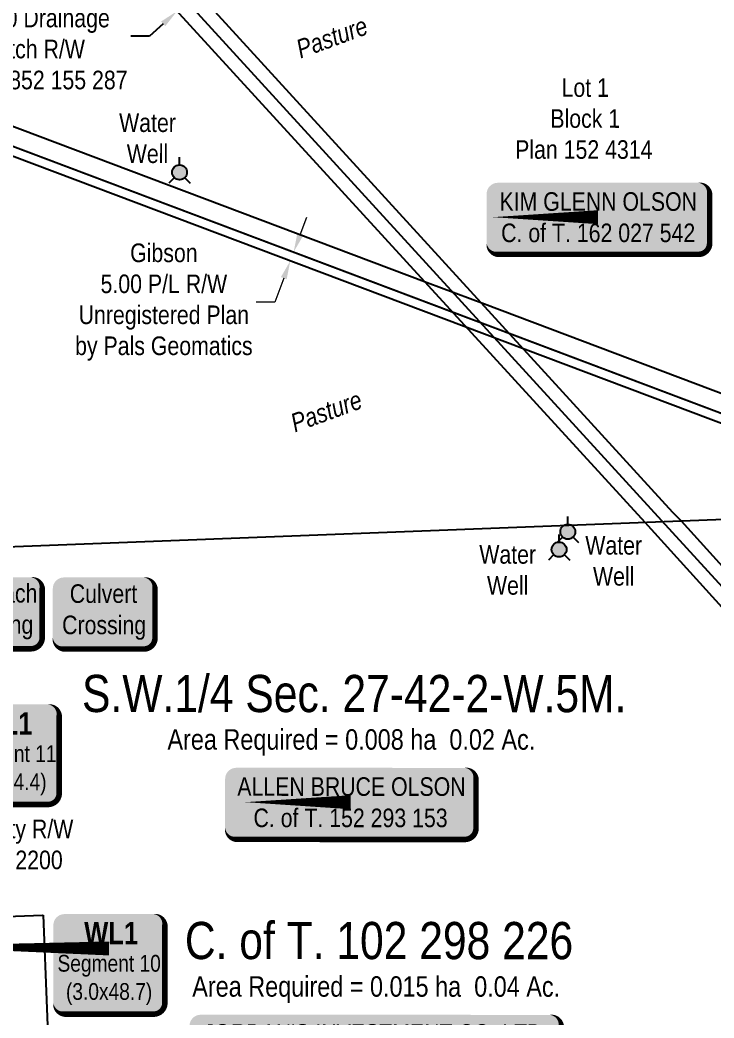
# Model space of a CAD drawing. Extents: x 665644 to 689199, y 5825051 to 5844826.
# Drawn here: x 688351 to 688725, y 5835989 to 5836526 of the extents above; entities that cross this region are included whole.
import ezdxf
from ezdxf.enums import TextEntityAlignment as Align

# ---------------------------------------------------------------- set-up
doc = ezdxf.new("R2010")
doc.units = 0
doc.header["$LTSCALE"] = 5
doc.header["$PDSIZE"] = 0.5
doc.layers.get('Defpoints').update_dxf_attribs({"color": 9})
doc.layers.add('10-20_pump_placements_Lin', color=7, linetype='Continuous', plot=False)
for name, color, linetype in [('AS-OWNER', 7, 'Continuous'), ('C-SYMBOL', 7, 'Continuous'), ('CG-NOTES', 7, 'Continuous'), ('F-RW', 190, 'Continuous'), ('L-AREAREQUIRED', 7, 'Continuous'), ('L-TITLEDB', 4, 'Continuous'), ('L-TITLEDB-T', 4, 'Continuous')]:
    doc.layers.add(name, color=color, linetype=linetype)
doc.layers.add('F-RW-T', color=190, linetype='Continuous', lineweight=9)
doc.layers.add('T-TEXT', color=48, linetype='Continuous', lineweight=18)
doc.layers.add('P-PROPOSED-WL2', color=7, linetype='Continuous', true_color=0x05c1ff)
doc.styles.add('100L', font='ARIALN.TTF', dxfattribs={"height": 11})
doc.styles.add('175L', font='ARIALN.TTF', dxfattribs={"height": 20})
doc.styles.add('80', font='ARIALN.TTF', dxfattribs={"height": 10})
doc.styles.add('80CG', font='ARIALN.TTF', dxfattribs={"height": 10})
doc.styles.add('80L', font='ARIALN.TTF', dxfattribs={"height": 10})
doc.styles.add('80LS', font='ARIALNI.TTF', dxfattribs={"height": 10})
doc.styles.add('BOLD', font='ARIALNB.TTF')
doc.dimstyles.new('Compass 5 000', dxfattribs={"dimscale": 5, "dimtxt": 9, "dimasz": 2, "dimexe": 0.2, "dimexo": 0.0625, "dimgap": 0.5, "dimtad": 0, "dimtih": 1, "dimtoh": 1, "dimzin": 0, "dimdsep": 46, "dimtxsty": '80CG', "dimcen": 0.1, "dimse1": 1, "dimse2": 1, "dimclrd": 256, "dimclrt": 256, "dimaunit": 1, "dimadec": 4, "dimazin": 0, "dimtfac": 0.06, "dimtofl": 0, "dimtmove": 0, "dimatfit": 1, "dimfxl": 0.2, "dimtolj": 1, "dimtzin": 0, "dimlwd": -1, "dimarcsym": 0})

# ---------------------------------------------------------------- blocks, each defined once
blk = doc.blocks.new('*U2575')
h = blk.add_hatch(color=254)
edge = h.paths.add_edge_path()
edge.add_line((-24, -35.31), (24, -35.31))
edge.add_arc((24, -29.31), 6, 270, 360)
edge.add_line((30, -29.31), (30, 12.5))
edge.add_arc((24, 12.5), 6, 0, 90)
edge.add_line((24, 18.5), (-24, 18.5))
edge.add_arc((-24, 12.5), 6, 90, 180)
edge.add_line((-30, 12.5), (-30, -29.31))
edge.add_arc((-24, -29.31), 6, 180, 270)
at = {"layer": 'P-PROPOSED-WL2', "flags": 128}
blk.add_lwpolyline([(-24, -35.31, 3, 3, 0), (24, -35.31, 3, 3, 0.414214), (30, -29.31, 3, 3, 0), (30, 12.5, 3, 0, 0.414214), (24, 18.5, 0, 0, 0), (-24, 18.5, 0, 0, 0.414214), (-30, 12.5, 0, 0, 0), (-30, -29.31, 0, 3, 0.414214)], format="xyseb", close=True, dxfattribs=at)
blk.add_lwpolyline([(-111.96, 1.23, 0, 7.5, 0), (0, 0, 0, 0, 0)], format="xyseb", dxfattribs=at)
at = {"layer": 'P-PROPOSED-WL2'}
for tag, p, height, style in [('TEMP_AREA_W1_001', (-9.21, 2.24), 12, 'BOLD'), ('ENTER_TEXT_001', (-30.66, -12.47), 9, '80')]:
    blk.add_attdef(tag, p, '', height=height, dxfattribs=dict(at, style=style))
blk = doc.blocks.new('*D2612')
at = {"layer": 'Defpoints', "color": 0, "transparency": 16777216}
for p in [(688451.06, 5836418.7), (688449.3, 5836414.03), (688496.92, 5836396.08)]:
    blk.add_point(p, dxfattribs=at)
at = {"layer": 'F-RW-T', "transparency": 16777216}
for p, q in [((688502.21, 5836410.11), (688505.74, 5836419.47)), ((688493.4, 5836386.72), (688488.54, 5836373.85)), ((688488.54, 5836373.85), (688478.54, 5836373.85))]:
    blk.add_line(p, q, dxfattribs=at)
for points in [[(688500.65, 5836410.7), (688503.77, 5836409.53), (688498.68, 5836400.76)], [(688491.84, 5836387.31), (688494.95, 5836386.13), (688496.92, 5836396.08)]]:
    blk.add_solid(points, dxfattribs=at)
at = {"layer": 'F-RW-T', "transparency": 16777216, "insert": (688428.87, 5836373.85), "char_height": 10, "attachment_point": 5, "style": '80CG'}
blk.add_mtext('\\A1;Gibson\\P5.00 P/L R/W\\PUnregistered Plan\\Pby Pals Geomatics', dxfattribs=at)
blk = doc.blocks.new('*D2616')
at = {"layer": 'Defpoints', "color": 0, "transparency": 16777216}
for p in [(688279.62, 5836040.91), (688284.17, 5836041.09), (688280.52, 5836018.07)]:
    blk.add_point(p, dxfattribs=at)
at = {"layer": 'F-RW-T', "transparency": 16777216}
for p, q in [((688292.56, 5836082.04), (688282.56, 5836082.04)), ((688282.56, 5836082.04), (688283.39, 5836061.07)), ((688283.78, 5836051.08), (688283.39, 5836061.07)), ((688285.46, 5836008.26), (688285.86, 5835998.27))]:
    blk.add_line(p, q, dxfattribs=at)
for points in [[(688285.45, 5836051.15), (688282.12, 5836051.02), (688284.17, 5836041.09)], [(688287.13, 5836008.32), (688283.8, 5836008.19), (688285.07, 5836018.25)]]:
    blk.add_solid(points, dxfattribs=at)
at = {"layer": 'F-RW-T', "transparency": 16777216, "insert": (688337.51, 5836082.04), "char_height": 10, "attachment_point": 5, "style": '80CG'}
blk.add_mtext('\\A1;22.86 Utility R/W\\PPlan 862 2200', dxfattribs=at)
blk = doc.blocks.new('*D2625')
at = {"layer": 'Defpoints', "color": 0, "transparency": 16777216}
for p in [(688707.75, 5836255.51), (688696.64, 5836245.43), (688899.78, 5836021.44)]:
    blk.add_point(p, dxfattribs=at)
at = {"layer": 'L-TITLEDB-T', "transparency": 16777216}
for p, q in [((688918.3, 5836038.24), (688925.71, 5836044.96)), ((688925.71, 5836044.96), (688935.71, 5836044.96)), ((688892.37, 5836014.72), (688884.96, 5836008))]:
    blk.add_line(p, q, dxfattribs=at)
for points in [[(688917.18, 5836039.47), (688919.42, 5836037), (688910.89, 5836031.52)], [(688891.25, 5836015.96), (688893.49, 5836013.49), (688899.78, 5836021.44)]]:
    blk.add_solid(points, dxfattribs=at)
at = {"layer": 'L-TITLEDB-T', "transparency": 16777216, "insert": (688979.4, 5836044.96), "char_height": 10, "attachment_point": 5, "style": '80CG'}
blk.add_mtext('\\A1;Town of Rimbey\\P15.00 Drainage\\PDitch R/W\\PPlan 852 1514', dxfattribs=at)
blk = doc.blocks.new('*D2629')
at = {"layer": 'Defpoints', "color": 0, "transparency": 16777216}
for p in [(688443.77, 5836543.94), (688432.7, 5836533.82), (688435.91, 5836530.31)]:
    blk.add_point(p, dxfattribs=at)
at = {"layer": 'L-TITLEDB-T', "transparency": 16777216}
for p, q in [((688454.36, 5836547.18), (688461.74, 5836553.93)), ((688428.52, 5836523.57), (688421.14, 5836516.82)), ((688421.14, 5836516.82), (688411.14, 5836516.82))]:
    blk.add_line(p, q, dxfattribs=at)
for points in [[(688453.24, 5836548.41), (688455.48, 5836545.95), (688446.98, 5836540.43)], [(688427.4, 5836524.8), (688429.65, 5836522.34), (688435.91, 5836530.31)]]:
    blk.add_solid(points, dxfattribs=at)
at = {"layer": 'L-TITLEDB-T', "transparency": 16777216, "insert": (688360.62, 5836516.82), "char_height": 10, "attachment_point": 5, "style": '80CG'}
blk.add_mtext('\\A1;Town of Rimbey\\P15.00 Drainage\\PDitch R/W\\PReg.# 852 155 287', dxfattribs=at)
blk = doc.blocks.new('*U691')
h = blk.add_hatch(color=59)
edge = h.paths.add_edge_path()
edge.add_line((-61.5, -20), (61.5, -20))
edge.add_arc((61.5, -14), 6, 270, 360)
edge.add_line((67.5, -14), (67.5, 12.5))
edge.add_arc((61.5, 12.5), 6, 0, 90)
edge.add_line((61.5, 18.5), (-61.5, 18.5))
edge.add_arc((-61.5, 12.5), 6, 90, 180)
edge.add_line((-67.5, 12.5), (-67.5, -14))
edge.add_arc((-61.5, -14), 6, 180, 270)
at = {"color": 1, "flags": 128}
blk.add_lwpolyline([(-61.5, -20, 3, 3, 0), (61.5, -20, 3, 3, 0.414214), (67.5, -14, 3, 3, 0), (67.5, 12.5, 3, 0, 0.414214), (61.5, 18.5, 0, 0, 0), (-61.5, 18.5, 0, 0, 0.414214), (-67.5, 12.5, 0, 0, 0), (-67.5, -14, 0, 3, 0.414214)], format="xyseb", close=True, dxfattribs=at)
blk.add_lwpolyline([(-56.62, 0, 0, 7.5, 0), (0, 0, 0, 0, 0)], format="xyseb", dxfattribs=at)
at = {"color": 1, "style": '80'}
blk.add_attdef('ENTER_TEXT_001', (-35.99, -5), '', height=10, dxfattribs=at)
blk = doc.blocks.new('*U2577')
h = blk.add_hatch(color=59)
edge = h.paths.add_edge_path()
edge.add_line((-94, -20), (94, -20))
edge.add_arc((94, -14), 6, 270, 360)
edge.add_line((100, -14), (100, 12.5))
edge.add_arc((94, 12.5), 6, 0, 90)
edge.add_line((94, 18.5), (-94, 18.5))
edge.add_arc((-94, 12.5), 6, 90, 180)
edge.add_line((-100, 12.5), (-100, -14))
edge.add_arc((-94, -14), 6, 180, 270)
at = {"color": 1, "flags": 128}
blk.add_lwpolyline([(-94, -20, 3, 3, 0), (94, -20, 3, 3, 0.414214), (100, -14, 3, 3, 0), (100, 12.5, 3, 0, 0.414214), (94, 18.5, 0, 0, 0), (-94, 18.5, 0, 0, 0.414214), (-100, 12.5, 0, 0, 0), (-100, -14, 0, 3, 0.414214)], format="xyseb", close=True, dxfattribs=at)
blk.add_lwpolyline([(-195.09, -1.58, 0, 7.5, 0), (0, 0, 0, 0, 0)], format="xyseb", dxfattribs=at)
at = {"color": 1, "style": '80'}
blk.add_attdef('ENTER_TEXT_001', (-35.99, -5), '', height=10, dxfattribs=at)
blk = doc.blocks.new('WAT')
h = blk.add_hatch(color=255)
h.dxf.hatch_style = 1
edge = h.paths.add_edge_path()
edge.add_arc((0, 0), 0.9, 0, 360)
at = {"color": 170}
for p, q in [((0, 0.82), (0, 1.63)), ((-0.58, -0.58), (-1.15, -1.15)), ((0.58, -0.58), (1.15, -1.15))]:
    blk.add_line(p, q, dxfattribs=at)
blk.add_circle((0, 0), 0.8, dxfattribs=at)
blk = doc.blocks.new('*U1037')
h = blk.add_hatch(color=59)
edge = h.paths.add_edge_path()
edge.add_line((-54, -20), (54, -20))
edge.add_arc((54, -14), 6, 270, 360)
edge.add_line((60, -14), (60, 12.5))
edge.add_arc((54, 12.5), 6, 0, 90)
edge.add_line((54, 18.5), (-54, 18.5))
edge.add_arc((-54, 12.5), 6, 90, 180)
edge.add_line((-60, 12.5), (-60, -14))
edge.add_arc((-54, -14), 6, 180, 270)
at = {"color": 1, "flags": 128}
blk.add_lwpolyline([(-54, -20, 3, 3, 0), (54, -20, 3, 3, 0.414214), (60, -14, 3, 3, 0), (60, 12.5, 3, 0, 0.414214), (54, 18.5, 0, 0, 0), (-54, 18.5, 0, 0, 0.414214), (-60, 12.5, 0, 0, 0), (-60, -14, 0, 3, 0.414214)], format="xyseb", close=True, dxfattribs=at)
blk.add_lwpolyline([(-56.62, 0, 0, 7.5, 0), (0, 0, 0, 0, 0)], format="xyseb", dxfattribs=at)
at = {"color": 1, "style": '80'}
blk.add_attdef('ENTER_TEXT_001', (-35.99, -5), '', height=10, dxfattribs=at)
blk = doc.blocks.new('*U2581')
h = blk.add_hatch(color=254)
edge = h.paths.add_edge_path()
edge.add_line((-24, -35.31), (24, -35.31))
edge.add_arc((24, -29.31), 6, 270, 360)
edge.add_line((30, -29.31), (30, 12.5))
edge.add_arc((24, 12.5), 6, 0, 90)
edge.add_line((24, 18.5), (-24, 18.5))
edge.add_arc((-24, 12.5), 6, 90, 180)
edge.add_line((-30, 12.5), (-30, -29.31))
edge.add_arc((-24, -29.31), 6, 180, 270)
at = {"layer": 'P-PROPOSED-WL2', "flags": 128}
blk.add_lwpolyline([(-24, -35.31, 3, 3, 0), (24, -35.31, 3, 3, 0.414214), (30, -29.31, 3, 3, 0), (30, 12.5, 3, 0, 0.414214), (24, 18.5, 0, 0, 0), (-24, 18.5, 0, 0, 0.414214), (-30, 12.5, 0, 0, 0), (-30, -29.31, 0, 3, 0.414214)], format="xyseb", close=True, dxfattribs=at)
blk.add_lwpolyline([(-16.84, -32.93, 0, 7.5, 0), (0, 0, 0, 0, 0)], format="xyseb", dxfattribs=at)
at = {"layer": 'P-PROPOSED-WL2'}
for tag, p, height, style in [('TEMP_AREA_W1_001', (-9.21, 2.24), 12, 'BOLD'), ('ENTER_TEXT_001', (-30.66, -12.47), 9, '80')]:
    blk.add_attdef(tag, p, '', height=height, dxfattribs=dict(at, style=style))
blk = doc.blocks.new('*U695')
h = blk.add_hatch(color=254)
edge = h.paths.add_edge_path()
edge.add_line((-21.5, -20), (21.5, -20))
edge.add_arc((21.5, -14), 6, 270, 360)
edge.add_line((27.5, -14), (27.5, 12.5))
edge.add_arc((21.5, 12.5), 6, 0, 90)
edge.add_line((21.5, 18.5), (-21.5, 18.5))
edge.add_arc((-21.5, 12.5), 6, 90, 180)
edge.add_line((-27.5, 12.5), (-27.5, -14))
edge.add_arc((-21.5, -14), 6, 180, 270)
at = {"color": 160, "flags": 128}
blk.add_lwpolyline([(-21.5, -20, 3, 3, 0), (21.5, -20, 3, 3, 0.414214), (27.5, -14, 3, 3, 0), (27.5, 12.5, 3, 0, 0.414214), (21.5, 18.5, 0, 0, 0), (-21.5, 18.5, 0, 0, 0.414214), (-27.5, 12.5, 0, 0, 0), (-27.5, -14, 0, 3, 0.414214)], format="xyseb", close=True, dxfattribs=at)
at = {"color": 160, "style": '80'}
blk.add_attdef('ENTER_TEXT_001', (-26.85, -4.92), '', height=10, dxfattribs=at)
blk = doc.blocks.new('*U2583')
h = blk.add_hatch(color=59)
edge = h.paths.add_edge_path()
edge.add_line((-21.5, -20), (21.5, -20))
edge.add_arc((21.5, -14), 6, 270, 360)
edge.add_line((27.5, -14), (27.5, 12.5))
edge.add_arc((21.5, 12.5), 6, 0, 90)
edge.add_line((21.5, 18.5), (-21.5, 18.5))
edge.add_arc((-21.5, 12.5), 6, 90, 180)
edge.add_line((-27.5, 12.5), (-27.5, -14))
edge.add_arc((-21.5, -14), 6, 180, 270)
at = {"color": 1, "flags": 128}
blk.add_lwpolyline([(-21.5, -20, 3, 3, 0), (21.5, -20, 3, 3, 0.414214), (27.5, -14, 3, 3, 0), (27.5, 12.5, 3, 0, 0.414214), (21.5, 18.5, 0, 0, 0), (-21.5, 18.5, 0, 0, 0.414214), (-27.5, 12.5, 0, 0, 0), (-27.5, -14, 0, 3, 0.414214)], format="xyseb", close=True, dxfattribs=at)
blk.add_lwpolyline([(-16.51, -0.28, 0, 7.5, 0), (0, 0, 0, 0, 0)], format="xyseb", dxfattribs=at)
at = {"color": 1, "style": '80'}
blk.add_attdef('ENTER_TEXT_001', (-35.99, -5), '', height=10, dxfattribs=at)

msp = doc.modelspace()

# ---------------------------------------------------------------- linework, layer by layer
at = {"layer": '10-20_pump_placements_Lin'}
msp.add_lwpolyline([(689049.869, 5835870.16), (688696.841, 5836256.172), (688354.803, 5836630.167)], dxfattribs=at)
msp.add_lwpolyline([(689049.869, 5835870.16), (688696.841, 5836256.172), (688354.803, 5836630.167)], dxfattribs=at)
msp.add_lwpolyline([(689049.869, 5835870.16), (688696.841, 5836256.172), (688354.803, 5836630.167)], dxfattribs=at)
msp.add_lwpolyline([(689049.869, 5835870.16), (688696.841, 5836256.172), (688354.803, 5836630.167)], dxfattribs=at)
at = {"layer": 'F-RW', "flags": 128}
for points in [[(688261.362, 5836500.958), (688570.562, 5836384.454)], [(688245.63, 5836489.484), (688259.956, 5836490.732), (688768.64, 5836299.017), (689054.883, 5836191.225)], [(688259.956, 5836490.732), (688585.417, 5836368.066)], [(688245.823, 5836484.481), (688259.257, 5836485.652), (688766.877, 5836294.338), (689054.897, 5836185.877)], [(688570.562, 5836384.454), (688601.316, 5836372.857)], [(688601.316, 5836372.857), (688767.714, 5836310.115)], [(688585.417, 5836368.066), (688616.121, 5836356.526)], [(688616.121, 5836356.526), (688768.64, 5836299.017)]]:
    msp.add_lwpolyline(points, dxfattribs=at)
at = {"layer": 'L-TITLEDB', "flags": 128}
for points in [[(688234.815, 5836637.687), (688353.881, 5836642.297), (688360.616, 5836634.929), (688702.531, 5836260.822), (688707.164, 5836256.154)], [(688240.478, 5836622.873), (688347.557, 5836626.98), (688349.542, 5836624.808), (688687.594, 5836255.4)], [(688255.346, 5836238.746), (689051.888, 5836269.435)], [(688687.594, 5836255.4), (688780.867, 5836152.553)], [(688707.164, 5836256.154), (688778.813, 5836177.164)], [(688285.888, 5836041.156), (688363.603, 5836044.128)], [(688363.603, 5836044.128), (688363.963, 5836044.142)], [(688363.963, 5836044.142), (688371.769, 5835843.223)]]:
    msp.add_lwpolyline(points, dxfattribs=at)

# ---------------------------------------------------------------- block references
at = {"xscale": 5.000620076889534, "yscale": 5.000620076889534, "zscale": 5.000620076889534, "rotation": 359.9812632251431}
for p in [(688437.306, 5836443.657), (688646.208, 5836250.298), (688641.493, 5836240.761)]:
    msp.add_blockref('WAT', p, dxfattribs=at)
at = {"layer": 'AS-OWNER'}
ref = msp.add_blockref('*U1037', (688662.521, 5836419.535), dxfattribs=dict(at, xscale=0.9998760000000007, yscale=0.9998760000000007, zscale=0.9998760000000007))
ref.add_attrib('ENTER_TEXT_001', 'KIM GLENN OLSON', (688609.427, 5836422.953), dxfattribs={"layer": '0', "color": 1, "height": 9.99876, "style": '80'})
ref.add_attrib('ENTER_TEXT_002', 'C. of T. 162 027 542', (688610.328, 5836406.111), dxfattribs={"layer": '0', "color": 1, "height": 9.99876, "style": '80'})
ref = msp.add_blockref('*U691', (688529.325, 5836104.819), dxfattribs=dict(at, rotation=359.9812632251431))
ref.add_attrib('ENTER_TEXT_001', 'ALLEN BRUCE OLSON', (688468.378, 5836108.257), dxfattribs={"layer": '0', "color": 1, "height": 10, "rotation": 359.98126, "style": '80'})
ref.add_attrib('ENTER_TEXT_002', 'C. of T. 152 293 153', (688477.09, 5836091.41), dxfattribs={"layer": '0', "color": 1, "height": 10, "rotation": 359.98126, "style": '80'})
ref = msp.add_blockref('*U2577', (688542.674, 5835971.956), dxfattribs=dict(at, rotation=359.9812632251431))
ref.add_attrib('ENTER_TEXT_001', "JORDAN'S INVESTMENT CO. LTD.", (688450.267, 5835975.404), dxfattribs={"layer": '0', "color": 1, "height": 10, "rotation": 359.98126, "style": '80'})
ref.add_attrib('ENTER_TEXT_002', 'C. of T. 102 298 226', (688490.439, 5835958.547), dxfattribs={"layer": '0', "color": 1, "height": 10, "rotation": 359.98126, "style": '80'})
at = {"layer": 'CG-NOTES'}
ref = msp.add_blockref('*U2583', (688335.938, 5836207.361), dxfattribs=dict(at, xscale=0.9990819249504587, yscale=0.9990819249504587, zscale=0.9990819249504587, rotation=359.9812632251431))
ref.add_attrib('ENTER_TEXT_001', 'Approach', (688311.838, 5836212.256), dxfattribs={"layer": '0', "color": 1, "height": 9.9908, "rotation": 359.98126, "style": '80'})
ref.add_attrib('ENTER_TEXT_002', 'Crossing', (688313.478, 5836195.427), dxfattribs={"layer": '0', "color": 1, "height": 9.9908, "rotation": 359.98126, "style": '80'})
ref = msp.add_blockref('*U695', (688396.615, 5836207.23), dxfattribs=dict(at, xscale=1.000131017163246, yscale=1.000131017163246, zscale=1.000131017163246, rotation=359.9812632251431))
ref.add_attrib('ENTER_TEXT_001', 'Culvert', (688378.235, 5836212.04), dxfattribs={"layer": '0', "color": 160, "height": 10.0013, "rotation": 359.98126, "style": '80'})
ref.add_attrib('ENTER_TEXT_002', 'Crossing', (688374.132, 5836195.195), dxfattribs={"layer": '0', "color": 160, "height": 10.0013, "rotation": 359.98126, "style": '80'})
ref = msp.add_blockref('*U2581', (688342.57, 5836138.932), dxfattribs=dict(at, rotation=359.9812632251431))
ref.add_attrib('TEMP_AREA_W1_001', 'WL1', (688329.159, 5836141.18), dxfattribs={"layer": 'P-PROPOSED-WL2', "height": 12, "rotation": 359.98126, "style": 'BOLD'})
ref.add_attrib('ENTER_TEXT_001', 'Segment 11', (688315.487, 5836126.464), dxfattribs={"layer": 'P-PROPOSED-WL2', "height": 9, "rotation": 359.98126, "style": '80'})
ref.add_attrib('ENTER_TEXT_002', '(3.0x24.4)', (688319.352, 5836111.31), dxfattribs={"layer": 'P-PROPOSED-WL2', "height": 9, "rotation": 359.98126, "style": '80'})
ref = msp.add_blockref('*U2575', (688399.41, 5836026.137), dxfattribs=dict(at, rotation=359.9812632251431))
ref.add_attrib('TEMP_AREA_W1_001', 'WL1', (688385.998, 5836028.386), dxfattribs={"layer": 'P-PROPOSED-WL2', "height": 12, "rotation": 359.98126, "style": 'BOLD'})
ref.add_attrib('ENTER_TEXT_001', 'Segment 10', (688371.626, 5836013.67), dxfattribs={"layer": 'P-PROPOSED-WL2', "height": 9, "rotation": 359.98126, "style": '80'})
ref.add_attrib('ENTER_TEXT_002', '(3.0x48.7)', (688376.192, 5835998.515), dxfattribs={"layer": 'P-PROPOSED-WL2', "height": 9, "rotation": 359.98126, "style": '80'})

# ---------------------------------------------------------------- texts
at = {"color": 170, "char_height": 10.0012, "attachment_point": 5, "rotation": 359.98126, "style": '80L'}
for insert in [(688420.065, 5836461.944), (688670.896, 5836234.608), (688613.857, 5836229.709)]:
    msp.add_mtext_dynamic_manual_height_columns('Water\\PWell', width=56.7074, gutter_width=47.5, heights=[0], dxfattribs=dict(at, insert=insert))
at = {"layer": 'C-SYMBOL', "color": 3, "style": '175L'}
for s, p in [('S.W.1/4 Sec. 27-42-2-W.5M.', (688531.278, 5836147.276)), ('C. of T. 102 298 226', (688544.628, 5836014.397))]:
    msp.add_text(s, height=20.00248, rotation=359.98126, dxfattribs=at).set_placement(p, align=Align.BOTTOM_CENTER)
at = {"layer": 'L-AREAREQUIRED', "color": 5, "style": '100L'}
for s, p in [('Area Required = 0.008 ha  0.02 Ac.', (688529.76, 5836129.774)), ('Area Required = 0.015 ha  0.04 Ac.', (688543.11, 5835996.895))]:
    msp.add_text(s, height=11.00136, rotation=359.98126, dxfattribs=at).set_placement(p, align=Align.BOTTOM_CENTER)
at = {"layer": 'L-TITLEDB-T', "insert": (688579.67, 5836494.3), "char_height": 10.00124, "attachment_point": 1, "rotation": 359.98126, "style": '175L'}
msp.add_mtext_dynamic_manual_height_columns('\\pi63.167;Lot 1\\P\\pi57.136;Block 1\\P\\pi38.212;Plan 152 4314', width=148.88143, gutter_width=50, heights=[0], dxfattribs=at)
at = {"layer": 'T-TEXT', "style": '80LS'}
for p in [(688519.252, 5836516.294), (688516.261, 5836315.109)]:
    msp.add_text('Pasture', height=10.0012, rotation=19.98126, dxfattribs=at).set_placement(p, align=Align.MIDDLE_CENTER)

# ---------------------------------------------------------------- dimensions: what is measured, and where the dimension line sits
at = {"layer": 'F-RW-T'}
dim = msp.add_linear_dim(base=(688496.922, 5836396.079), p1=(688451.064, 5836418.703), p2=(688449.302, 5836414.027), angle=249.34937, text='Gibson\\P5.00 P/L R/W\\PUnregistered Plan\\Pby Pals Geomatics', dimstyle='Compass 5 000', dxfattribs=at)
dim.commit()
dim.dimension.update_dxf_attribs({"geometry": '*D2612', "text_midpoint": (688428.872, 5836373.852), "dimtype": 161})
dim = msp.add_linear_dim(base=(688284.174, 5836041.088), p1=(688280.519, 5836018.073), p2=(688279.621, 5836040.909), angle=92.25214, text='22.86 Utility R/W\\PPlan 862 2200', dimstyle='Compass 5 000', override={"dimtmove": 1}, dxfattribs=at)
dim.commit()
dim.dimension.update_dxf_attribs({"geometry": '*D2616', "text_midpoint": (688294.899, 5836082.041), "dimtype": 161})
at = {"layer": 'L-TITLEDB-T'}
for base, p1, p2, angle, text, picture, middle in [((688435.905, 5836530.314), (688443.775, 5836543.941), (688432.701, 5836533.82), 222.42581, 'Town of Rimbey\\P15.00 Drainage\\PDitch R/W\\PReg.# 852 155 287', '*D2629', (688360.618, 5836516.816)), ((688899.775, 5836021.439), (688707.751, 5836255.507), (688696.638, 5836245.428), 222.20508, 'Town of Rimbey\\P15.00 Drainage\\PDitch R/W\\PPlan 852 1514', '*D2625', (688979.396, 5836044.958))]:
    dim = msp.add_linear_dim(base=base, p1=p1, p2=p2, angle=angle, text=text, dimstyle='Compass 5 000', dxfattribs=at)
    dim.commit()
    dim.dimension.update_dxf_attribs({"geometry": picture, "text_midpoint": middle, "dimtype": 161})

doc.saveas('drawing.dxf')
